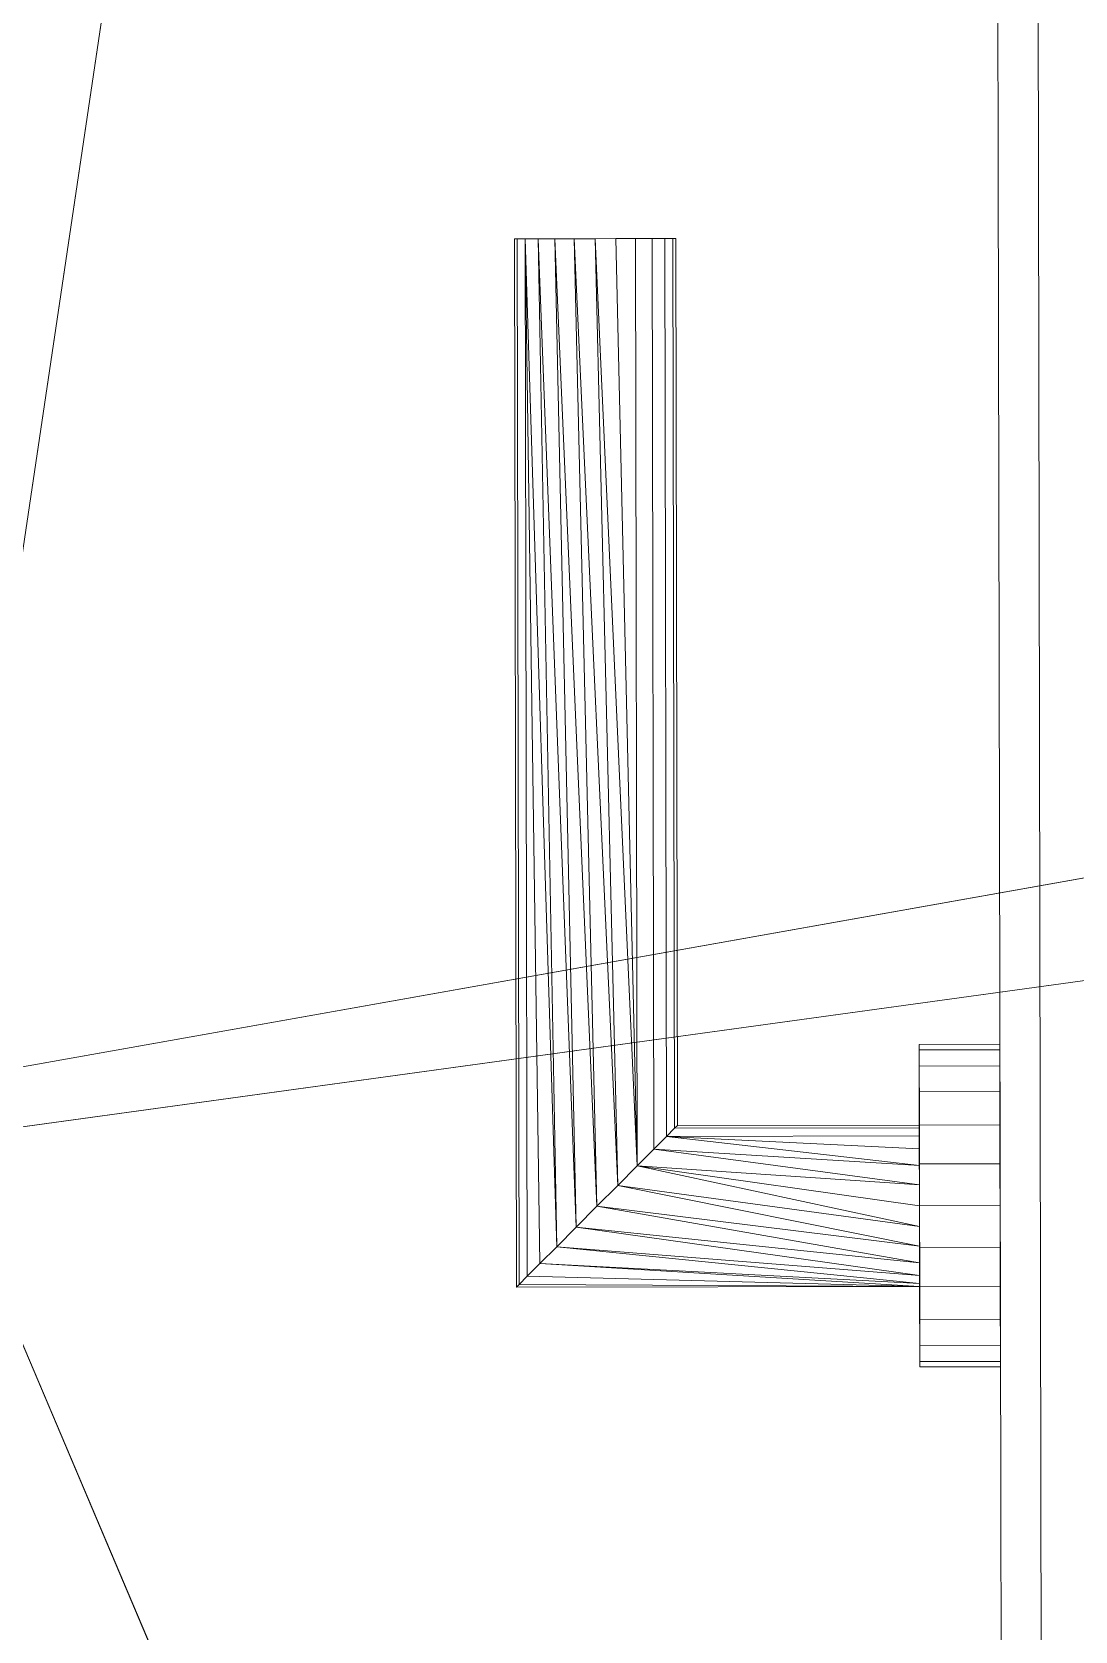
# Model space of a CAD drawing. Header units: millimetres. Extents: x -31422 to 28571, y -18299 to 14701.
# Drawn here: x -13559.6 to -13430.2, y -2294.3 to -2096 of the extents above; entities that cross this region are included whole.
import ezdxf

# ---------------------------------------------------------------- set-up
doc = ezdxf.new("R2010")
doc.units = ezdxf.units.MM
for name, color, linetype, lineweight in [('A-DOOR', 31, 'Continuous', 9), ('A-DOOR-FRAM', 31, 'Continuous', 9), ('A-ROOF', 132, 'Continuous', 9), ('C-TOPO', 7, 'Continuous', 9)]:
    doc.layers.add(name, color=color, linetype=linetype, lineweight=lineweight)

# ---------------------------------------------------------------- blocks, each defined once
blk = doc.blocks.new('Drehflügel 2-flg - Variabel - Drehflügel 2-flg - Variabel-530877-_3D_')
at = {"layer": 'A-DOOR'}
mesh = blk.add_polyface(dxfattribs=at)
corners = [(90, 274.43, 900), (90.34, 274.43, 902.59), (91.34, 274.43, 905), (92.93, 274.43, 907.07), (95, 274.43, 908.66), (97.41, 274.43, 909.66), (100, 274.43, 910), (102.59, 274.43, 909.66), (105, 274.43, 908.66), (107.07, 274.43, 907.07), (108.66, 274.43, 905), (109.66, 274.43, 902.59), (110, 274.43, 900), (110, 304.43, 900), (109.66, 304.78, 902.59), (108.66, 305.77, 905), (107.07, 307.36, 907.07), (105, 309.43, 908.66), (102.59, 311.85, 909.66), (100, 314.43, 910), (97.41, 317.02, 909.66), (95, 319.43, 908.66), (92.93, 321.51, 907.07), (91.34, 323.09, 905), (90.34, 324.09, 902.59), (90, 324.43, 900)]
mesh.append_faces([[corners[k] for k in face] for face in [(0, 24, 25)]], dxfattribs={"vtx0": -1})
mesh.append_faces([[corners[k] for k in face] for face in [(7, 17, 6), (10, 15, 9), (21, 2, 20), (22, 1, 21), (6, 17, 5), (3, 20, 2), (4, 19, 3), (20, 3, 19)]], dxfattribs={"vtx0": -1, "vtx1": -1})
mesh.append_faces([[corners[k] for k in face] for face in [(5, 17, 18), (16, 7, 8), (0, 23, 24)]], dxfattribs={"vtx0": -1, "vtx2": -1})
mesh.append_faces([[corners[k] for k in face] for face in [(15, 16, 8), (16, 17, 7), (8, 9, 15), (18, 19, 4), (22, 23, 0), (4, 5, 18), (1, 2, 21), (0, 1, 22)]], dxfattribs={"vtx1": -1, "vtx2": -1})
mesh.append_faces([[corners[k] for k in face] for face in [(14, 15, 10, 11)]], dxfattribs={"vtx1": -1, "vtx3": -1})
mesh.append_faces([[corners[k] for k in face] for face in [(11, 12, 13, 14)]], dxfattribs={"vtx3": -1})
mesh = blk.add_polyface(dxfattribs=at)
corners = [(110, 274.43, 900), (109.66, 274.43, 897.41), (108.66, 274.43, 895), (107.07, 274.43, 892.93), (105, 274.43, 891.34), (102.59, 274.43, 890.34), (100, 274.43, 890), (97.41, 274.43, 890.34), (95, 274.43, 891.34), (92.93, 274.43, 892.93), (91.34, 274.43, 895), (90.34, 274.43, 897.41), (90, 274.43, 900), (90, 324.43, 900), (90.34, 324.09, 897.41), (91.34, 323.09, 895), (92.93, 321.51, 892.93), (95, 319.43, 891.34), (97.41, 317.02, 890.34), (100, 314.43, 890), (102.59, 311.85, 890.34), (105, 309.43, 891.34), (107.07, 307.36, 892.93), (108.66, 305.77, 895), (109.66, 304.78, 897.41), (110, 304.43, 900)]
mesh.append_faces([[corners[k] for k in face] for face in [(1, 24, 25, 0)]], dxfattribs={"vtx0": -1})
mesh.append_faces([[corners[k] for k in face] for face in [(15, 12, 14), (20, 8, 19), (8, 20, 7), (3, 23, 2), (21, 7, 20)]], dxfattribs={"vtx0": -1, "vtx1": -1})
mesh.append_faces([[corners[k] for k in face] for face in [(11, 16, 17), (10, 17, 18), (17, 10, 11), (9, 18, 19), (21, 6, 7), (2, 23, 24, 1), (22, 4, 5)]], dxfattribs={"vtx0": -1, "vtx2": -1})
mesh.append_faces([[corners[k] for k in face] for face in [(15, 16, 12), (11, 12, 16), (8, 9, 19), (9, 10, 18), (21, 22, 5), (22, 23, 4), (5, 6, 21), (3, 4, 23)]], dxfattribs={"vtx1": -1, "vtx2": -1})
mesh.append_faces([[corners[k] for k in face] for face in [(12, 13, 14)]], dxfattribs={"vtx2": -1})
mesh = blk.add_polyface(dxfattribs=at)
corners = [(90, 324.43, 900), (90.34, 324.09, 902.59), (91.34, 323.09, 905), (92.93, 321.51, 907.07), (95, 319.43, 908.66), (97.41, 317.02, 909.66), (100, 314.43, 910), (102.59, 311.85, 909.66), (105, 309.43, 908.66), (107.07, 307.36, 907.07), (108.66, 305.77, 905), (109.66, 304.78, 902.59), (110, 304.43, 900), (220, 304.43, 900), (220, 304.78, 902.59), (220, 305.77, 905), (220, 307.36, 907.07), (220, 309.43, 908.66), (220, 311.85, 909.66), (220, 314.43, 910), (220, 317.02, 909.66), (220, 319.43, 908.66), (220, 321.51, 907.07), (220, 323.09, 905), (220, 324.09, 902.59), (220, 324.43, 900)]
mesh.append_faces([[corners[k] for k in face] for face in [(1, 24, 25, 0)]], dxfattribs={"vtx0": -1})
mesh.append_faces([[corners[k] for k in face] for face in [(3, 23, 2), (4, 23, 3)]], dxfattribs={"vtx0": -1, "vtx1": -1})
mesh.append_faces([[corners[k] for k in face] for face in [(11, 14, 15, 10), (9, 16, 17, 8), (10, 15, 16, 9), (8, 17, 18), (2, 23, 24, 1), (22, 4, 5), (20, 6, 7)]], dxfattribs={"vtx0": -1, "vtx2": -1})
mesh.append_faces([[corners[k] for k in face] for face in [(7, 8, 19), (19, 20, 7), (18, 19, 8), (21, 22, 5), (20, 21, 6), (22, 23, 4), (5, 6, 21)]], dxfattribs={"vtx1": -1, "vtx2": -1})
mesh.append_faces([[corners[k] for k in face] for face in [(12, 13, 14, 11)]], dxfattribs={"vtx2": -1})
mesh = blk.add_polyface(dxfattribs=at)
corners = [(110, 304.43, 900), (109.66, 304.78, 897.41), (108.66, 305.77, 895), (107.07, 307.36, 892.93), (105, 309.43, 891.34), (102.59, 311.85, 890.34), (100, 314.43, 890), (97.41, 317.02, 890.34), (95, 319.43, 891.34), (92.93, 321.51, 892.93), (91.34, 323.09, 895), (90.34, 324.09, 897.41), (90, 324.43, 900), (220, 324.43, 900), (220, 324.09, 897.41), (220, 323.09, 895), (220, 321.51, 892.93), (220, 319.43, 891.34), (220, 317.02, 890.34), (220, 314.43, 890), (220, 311.85, 890.34), (220, 309.43, 891.34), (220, 307.36, 892.93), (220, 305.77, 895), (220, 304.78, 897.41), (220, 304.43, 900)]
mesh.append_faces([[corners[k] for k in face] for face in [(7, 17, 6), (9, 15, 8), (6, 18, 5), (5, 19, 4)]], dxfattribs={"vtx0": -1, "vtx1": -1})
mesh.append_faces([[corners[k] for k in face] for face in [(5, 18, 19)]], dxfattribs={"vtx0": -1, "vtx2": -1})
mesh.append_faces([[corners[k] for k in face] for face in [(13, 14, 11, 12)]], dxfattribs={"vtx1": -1})
mesh.append_faces([[corners[k] for k in face] for face in [(16, 17, 7), (15, 16, 8), (7, 8, 16), (9, 10, 15), (17, 18, 6), (20, 21, 4), (19, 20, 4)]], dxfattribs={"vtx1": -1, "vtx2": -1})
mesh.append_faces([[corners[k] for k in face] for face in [(14, 15, 10, 11), (21, 22, 3, 4), (23, 24, 1, 2), (22, 23, 2, 3)]], dxfattribs={"vtx1": -1, "vtx3": -1})
mesh.append_faces([[corners[k] for k in face] for face in [(24, 25, 0, 1)]], dxfattribs={"vtx3": -1})
mesh = blk.add_polyface(dxfattribs=at)
corners = [(220, 304.43, 900), (220, 304.78, 897.41), (220, 305.77, 895), (220, 307.36, 892.93), (220, 309.43, 891.34), (220, 311.85, 890.34), (220, 314.43, 890), (220, 317.02, 890.34), (220, 319.43, 891.34), (220, 321.51, 892.93), (220, 323.09, 895), (220, 324.09, 897.41), (220, 324.43, 900), (220, 324.09, 902.59), (220, 323.09, 905), (220, 321.51, 907.07), (220, 319.43, 908.66), (220, 317.02, 909.66), (220, 314.43, 910), (220, 311.85, 909.66), (220, 309.43, 908.66), (220, 307.36, 907.07), (220, 305.77, 905), (220, 304.78, 902.59)]
mesh.append_faces([[corners[k] for k in face] for face in [(17, 15, 16)]], dxfattribs={"vtx0": -1})
mesh.append_faces([[corners[k] for k in face] for face in [(21, 9, 17, 20)]], dxfattribs={"vtx0": -1, "vtx1": -1, "vtx2": -1})
mesh.append_faces([[corners[k] for k in face] for face in [(9, 21, 2, 5)]], dxfattribs={"vtx0": -1, "vtx1": -1, "vtx2": -1, "vtx3": -1})
mesh.append_faces([[corners[k] for k in face] for face in [(17, 13, 14, 15)]], dxfattribs={"vtx0": -1, "vtx3": -1})
mesh.append_faces([[corners[k] for k in face] for face in [(4, 5, 2, 3)]], dxfattribs={"vtx1": -1})
mesh.append_faces([[corners[k] for k in face] for face in [(5, 6, 9)]], dxfattribs={"vtx1": -1, "vtx2": -1})
mesh.append_faces([[corners[k] for k in face] for face in [(9, 10, 13, 17)]], dxfattribs={"vtx1": -1, "vtx2": -1, "vtx3": -1})
mesh.append_faces([[corners[k] for k in face] for face in [(7, 8, 9, 6)]], dxfattribs={"vtx2": -1})
mesh.append_faces([[corners[k] for k in face] for face in [(0, 1, 2, 21)]], dxfattribs={"vtx2": -1, "vtx3": -1})
mesh.append_faces([[corners[k] for k in face] for face in [(10, 11, 12, 13), (17, 18, 19, 20), (21, 22, 23, 0)]], dxfattribs={"vtx3": -1})
mesh = blk.add_polyface(dxfattribs=at)
corners = [(80, 274.43, 900), (80.68, 274.43, 905.18), (82.68, 274.43, 910), (85.86, 274.43, 914.14), (90, 274.43, 917.32), (94.82, 274.43, 919.32), (100, 274.43, 920), (105.18, 274.43, 919.32), (110, 274.43, 917.32), (114.14, 274.43, 914.14), (117.32, 274.43, 910), (119.32, 274.43, 905.18), (120, 274.43, 900), (119.32, 274.43, 894.82), (117.32, 274.43, 890), (114.14, 274.43, 885.86), (110, 274.43, 882.68), (105.18, 274.43, 880.68), (100, 274.43, 880), (94.82, 274.43, 880.68), (90, 274.43, 882.68), (85.86, 274.43, 885.86), (82.68, 274.43, 890), (80.68, 274.43, 894.82)]
mesh.append_faces([[corners[k] for k in face] for face in [(7, 5, 6), (16, 13, 14, 15), (21, 19, 20)]], dxfattribs={"vtx0": -1})
mesh.append_faces([[corners[k] for k in face] for face in [(11, 16, 9, 10)]], dxfattribs={"vtx0": -1, "vtx1": -1})
mesh.append_faces([[corners[k] for k in face] for face in [(9, 21, 4, 5)]], dxfattribs={"vtx0": -1, "vtx1": -1, "vtx3": -1})
mesh.append_faces([[corners[k] for k in face] for face in [(16, 11, 12, 13)]], dxfattribs={"vtx0": -1, "vtx3": -1})
mesh.append_faces([[corners[k] for k in face] for face in [(0, 1, 4, 21), (16, 17, 21, 9)]], dxfattribs={"vtx1": -1, "vtx2": -1, "vtx3": -1})
mesh.append_faces([[corners[k] for k in face] for face in [(2, 3, 4, 1)]], dxfattribs={"vtx2": -1})
mesh.append_faces([[corners[k] for k in face] for face in [(7, 8, 9, 5), (17, 18, 19, 21)]], dxfattribs={"vtx2": -1, "vtx3": -1})
mesh.append_faces([[corners[k] for k in face] for face in [(21, 22, 23, 0)]], dxfattribs={"vtx3": -1})
mesh = blk.add_polyface(dxfattribs=at)
corners = [(120, 264.43, 900), (119.32, 264.43, 894.82), (117.32, 264.43, 890), (114.14, 264.43, 885.86), (110, 264.43, 882.68), (105.18, 264.43, 880.68), (100, 264.43, 880), (94.82, 264.43, 880.68), (90, 264.43, 882.68), (85.86, 264.43, 885.86), (82.68, 264.43, 890), (80.68, 264.43, 894.82), (80, 264.43, 900), (80, 274.43, 900), (80.68, 274.43, 894.82), (82.68, 274.43, 890), (85.86, 274.43, 885.86), (90, 274.43, 882.68), (94.82, 274.43, 880.68), (100, 274.43, 880), (105.18, 274.43, 880.68), (110, 274.43, 882.68), (114.14, 274.43, 885.86), (117.32, 274.43, 890), (119.32, 274.43, 894.82), (120, 274.43, 900)]
mesh.append_faces([[corners[k] for k in face] for face in [(13, 14, 11, 12), (0, 1, 24, 25)]], dxfattribs={"vtx1": -1})
mesh.append_faces([[corners[k] for k in face] for face in [(14, 15, 10, 11), (16, 17, 8, 9), (15, 16, 9, 10), (17, 18, 7, 8), (6, 7, 18, 19), (19, 20, 5, 6), (20, 21, 4, 5), (22, 23, 2, 3), (21, 22, 3, 4), (23, 24, 1, 2)]], dxfattribs={"vtx1": -1, "vtx3": -1})
mesh = blk.add_polyface(dxfattribs=at)
corners = [(80, 264.43, 900), (80.68, 264.43, 905.18), (82.68, 264.43, 910), (85.86, 264.43, 914.14), (90, 264.43, 917.32), (94.82, 264.43, 919.32), (100, 264.43, 920), (105.18, 264.43, 919.32), (110, 264.43, 917.32), (114.14, 264.43, 914.14), (117.32, 264.43, 910), (119.32, 264.43, 905.18), (120, 264.43, 900), (120, 274.43, 900), (119.32, 274.43, 905.18), (117.32, 274.43, 910), (114.14, 274.43, 914.14), (110, 274.43, 917.32), (105.18, 274.43, 919.32), (100, 274.43, 920), (94.82, 274.43, 919.32), (90, 274.43, 917.32), (85.86, 274.43, 914.14), (82.68, 274.43, 910), (80.68, 274.43, 905.18), (80, 274.43, 900)]
mesh.append_faces([[corners[k] for k in face] for face in [(13, 14, 11, 12), (0, 1, 24, 25)]], dxfattribs={"vtx1": -1})
mesh.append_faces([[corners[k] for k in face] for face in [(14, 15, 10, 11), (16, 17, 8, 9), (15, 16, 9, 10), (17, 18, 7, 8), (6, 7, 18, 19), (19, 20, 5, 6), (20, 21, 4, 5), (22, 23, 2, 3), (21, 22, 3, 4), (23, 24, 1, 2)]], dxfattribs={"vtx1": -1, "vtx3": -1})
mesh = blk.add_polyface(dxfattribs=at)
corners = [(110, 274.43, 900), (109.66, 274.43, 902.59), (108.66, 274.43, 905), (107.07, 274.43, 907.07), (105, 274.43, 908.66), (102.59, 274.43, 909.66), (100, 274.43, 910), (97.41, 274.43, 909.66), (95, 274.43, 908.66), (92.93, 274.43, 907.07), (91.34, 274.43, 905), (90.34, 274.43, 902.59), (90, 274.43, 900), (90.34, 274.43, 897.41), (91.34, 274.43, 895), (92.93, 274.43, 892.93), (95, 274.43, 891.34), (97.41, 274.43, 890.34), (100, 274.43, 890), (102.59, 274.43, 890.34), (105, 274.43, 891.34), (107.07, 274.43, 892.93), (108.66, 274.43, 895), (109.66, 274.43, 897.41)]
mesh.append_faces([[corners[k] for k in face] for face in [(10, 16, 8, 9), (11, 14, 10)]], dxfattribs={"vtx0": -1, "vtx1": -1})
mesh.append_faces([[corners[k] for k in face] for face in [(8, 20, 23, 0)]], dxfattribs={"vtx0": -1, "vtx1": -1, "vtx3": -1})
mesh.append_faces([[corners[k] for k in face] for face in [(4, 7, 8, 0)]], dxfattribs={"vtx0": -1, "vtx2": -1, "vtx3": -1})
mesh.append_faces([[corners[k] for k in face] for face in [(13, 14, 11, 12), (3, 4, 2)]], dxfattribs={"vtx1": -1})
mesh.append_faces([[corners[k] for k in face] for face in [(1, 2, 4, 0)]], dxfattribs={"vtx1": -1, "vtx2": -1})
mesh.append_faces([[corners[k] for k in face] for face in [(16, 17, 20, 8)]], dxfattribs={"vtx1": -1, "vtx2": -1, "vtx3": -1})
mesh.append_faces([[corners[k] for k in face] for face in [(5, 6, 7, 4)]], dxfattribs={"vtx2": -1})
mesh.append_faces([[corners[k] for k in face] for face in [(14, 15, 16, 10)]], dxfattribs={"vtx2": -1, "vtx3": -1})
mesh.append_faces([[corners[k] for k in face] for face in [(17, 18, 19, 20), (20, 21, 22, 23)]], dxfattribs={"vtx3": -1})
mesh = blk.add_polyface(dxfattribs=at)
corners = [(1499.13, 264.43, 2350), (1499.13, 264.43, 0), (0, 264.43, 0), (0, 264.43, 2350)]
mesh.append_faces([[corners[k] for k in face] for face in [(0, 1, 2, 3)]])
mesh = blk.add_polyface(dxfattribs=at)
corners = [(0, 239.43, 0), (0, 264.43, 0), (1499.13, 264.43, 0), (1499.13, 239.43, 0)]
mesh.append_faces([[corners[k] for k in face] for face in [(0, 1, 2, 3)]])
mesh = blk.add_polyface(dxfattribs=at)
corners = [(1499.13, 239.43, 2350), (1499.13, 264.43, 2350), (0, 264.43, 2350), (0, 239.43, 2350)]
mesh.append_faces([[corners[k] for k in face] for face in [(0, 1, 2, 3)]])
mesh = blk.add_polyface(dxfattribs=at)
corners = [(80, 264.43, 900), (80.68, 264.43, 894.82), (82.68, 264.43, 890), (85.86, 264.43, 885.86), (90, 264.43, 882.68), (94.82, 264.43, 880.68), (100, 264.43, 880), (105.18, 264.43, 880.68), (110, 264.43, 882.68), (114.14, 264.43, 885.86), (117.32, 264.43, 890), (119.32, 264.43, 894.82), (120, 264.43, 900), (119.32, 264.43, 905.18), (117.32, 264.43, 910), (114.14, 264.43, 914.14), (110, 264.43, 917.32), (105.18, 264.43, 919.32), (100, 264.43, 920), (94.82, 264.43, 919.32), (90, 264.43, 917.32), (85.86, 264.43, 914.14), (82.68, 264.43, 910), (80.68, 264.43, 905.18)]
mesh.append_faces([[corners[k] for k in face] for face in [(10, 8, 9), (5, 3, 4), (22, 20, 21)]], dxfattribs={"vtx0": -1})
mesh.append_faces([[corners[k] for k in face] for face in [(13, 8, 12), (17, 19, 15, 16)]], dxfattribs={"vtx0": -1, "vtx1": -1})
mesh.append_faces([[corners[k] for k in face] for face in [(3, 15, 20, 0)]], dxfattribs={"vtx0": -1, "vtx1": -1, "vtx2": -1, "vtx3": -1})
mesh.append_faces([[corners[k] for k in face] for face in [(15, 19, 20)]], dxfattribs={"vtx0": -1, "vtx2": -1})
mesh.append_faces([[corners[k] for k in face] for face in [(3, 7, 8, 15)]], dxfattribs={"vtx0": -1, "vtx2": -1, "vtx3": -1})
mesh.append_faces([[corners[k] for k in face] for face in [(20, 22, 23, 0)]], dxfattribs={"vtx0": -1, "vtx3": -1})
mesh.append_faces([[corners[k] for k in face] for face in [(18, 19, 17)]], dxfattribs={"vtx1": -1})
mesh.append_faces([[corners[k] for k in face] for face in [(11, 12, 8, 10)]], dxfattribs={"vtx1": -1, "vtx2": -1})
mesh.append_faces([[corners[k] for k in face] for face in [(1, 2, 3, 0)]], dxfattribs={"vtx2": -1})
mesh.append_faces([[corners[k] for k in face] for face in [(5, 6, 7, 3), (13, 14, 15, 8)]], dxfattribs={"vtx2": -1, "vtx3": -1})
at = {"layer": 'A-DOOR-FRAM'}
mesh = blk.add_polyface(dxfattribs=at)
corners = [(1533.63, 264.43, 0), (1499.13, 264.43, 0), (1499.13, 264.43, 2350), (-1499.13, 264.43, 2350), (-1499.13, 264.43, 0), (-1533.63, 264.43, 0), (-1533.63, 264.43, 2384.5), (1533.63, 264.43, 2384.5)]
mesh.append_faces([[corners[k] for k in face] for face in [(2, 3, 6, 7)]], dxfattribs={"vtx1": -1, "vtx3": -1})
mesh.append_faces([[corners[k] for k in face] for face in [(0, 1, 2, 7)]], dxfattribs={"vtx2": -1})
mesh.append_faces([[corners[k] for k in face] for face in [(3, 4, 5, 6)]], dxfattribs={"vtx3": -1})
mesh = blk.add_polyface(dxfattribs=at)
corners = [(1533.63, 264.43, 2384.5), (-1533.63, 264.43, 2384.5), (-1533.63, 239.43, 2384.5), (1533.63, 239.43, 2384.5)]
mesh.append_faces([[corners[k] for k in face] for face in [(0, 1, 2, 3)]])
mesh = blk.add_polyface(dxfattribs=at)
corners = [(1499.13, 239.43, 2350), (-1499.13, 239.43, 2350), (-1499.13, 264.43, 2350), (1499.13, 264.43, 2350)]
mesh.append_faces([[corners[k] for k in face] for face in [(0, 1, 2, 3)]])
mesh = blk.add_polyface(dxfattribs=at)
corners = [(1504.13, 259.43, 0), (1528.63, 259.43, 0), (1528.63, 259.43, 2379.5), (-1528.63, 259.43, 2379.5), (-1528.63, 259.43, 0), (-1504.13, 259.43, 0), (-1504.13, 259.43, 2355), (1504.13, 259.43, 2355)]
mesh.append_faces([[corners[k] for k in face] for face in [(6, 7, 2, 3)]], dxfattribs={"vtx1": -1, "vtx3": -1})
mesh.append_faces([[corners[k] for k in face] for face in [(4, 5, 6, 3)]], dxfattribs={"vtx2": -1})
mesh.append_faces([[corners[k] for k in face] for face in [(7, 0, 1, 2)]], dxfattribs={"vtx3": -1})
mesh = blk.add_polyface(dxfattribs=at)
corners = [(1528.63, 239.43, 2379.5), (-1528.63, 239.43, 2379.5), (-1528.63, 259.43, 2379.5), (1528.63, 259.43, 2379.5)]
mesh.append_faces([[corners[k] for k in face] for face in [(0, 1, 2, 3)]])
mesh = blk.add_polyface(dxfattribs=at)
corners = [(1504.13, 259.43, 2355), (-1504.13, 259.43, 2355), (-1504.13, 234.43, 2355), (1504.13, 234.43, 2355)]
mesh.append_faces([[corners[k] for k in face] for face in [(0, 1, 2, 3)]])

msp = doc.modelspace()

# ---------------------------------------------------------------- block references
at = {"layer": 'A-DOOR', "rotation": 90.10597185268334}
msp.add_blockref('Drehflügel 2-flg - Variabel - Drehflügel 2-flg - Variabel-530877-_3D_', (-13174.91, -2341.04, -800), dxfattribs=at)

# ---------------------------------------------------------------- meshes
at = {"layer": 'A-ROOF'}
mesh = msp.add_polyface(dxfattribs=at)
corners = [(-14555.02, 6127.38, 2518.91), (-14555.02, 4850.8, 2508.25), (-14555.02, 3574.22, 2497.6), (-14555.02, 2297.64, 2486.94), (-14555.02, 1021.06, 2476.28), (-14555.02, -255.52, 2465.63), (-14555.02, -1532.09, 2454.97), (-14555.02, -2808.67, 2444.31), (-14555.02, -4085.25, 2433.66), (-14555.02, -5361.83, 2423), (-13957.24, -5365.29, 2836.14), (-13359.46, -5368.76, 3249.27), (-12761.68, -5372.22, 3662.41), (-12163.91, -5375.69, 4075.54), (-11566.13, -5379.15, 4488.68), (-10968.35, -5382.61, 4901.81), (-10370.57, -5386.08, 5314.95), (-9772.8, -5389.54, 5728.08), (-9175.02, -5393.01, 6141.22), (-9175.02, -4110.31, 6141.22), (-9175.02, -2827.6, 6141.22), (-9175.02, -1544.9, 6141.22), (-9175.02, -262.2, 6141.22), (-9175.02, 1020.5, 6141.22), (-9175.02, 2303.2, 6141.22), (-9175.02, 3585.9, 6141.22), (-9175.02, 4868.61, 6141.22), (-9175.02, 6151.31, 6141.22), (-9772.8, 6148.65, 5738.74), (-10370.57, 6145.99, 5336.26), (-10968.35, 6143.33, 4933.78), (-11566.13, 6140.67, 4531.3), (-12163.91, 6138.01, 4128.83), (-12761.68, 6135.35, 3726.35), (-13359.46, 6132.69, 3323.87), (-13957.24, 6130.03, 2921.39), (-11865.02, 2684.31, 4315.68), (-11865.02, -1922.39, 4296.5), (-13060.57, -3401.94, 3467.69), (-13060.57, 4165.47, 3513.25), (-10669.46, -3411.61, 5112.94), (-10669.46, 4171.92, 5130.46), (-12658.36, 381.5, 3764.86), (-10881.07, 380.3, 4977.34), (-13410.44, 1659.88, 3260.18), (-13410.44, -895.88, 3243.4), (-13672.11, 382.18, 3073.28), (-10524.57, -1681.17, 5216.24), (-10524.57, 2441.28, 5224.85), (-11865.02, -3458.84, 4290.1), (-11865.02, 4593.14, 4323.63), (-12905.23, 2837.07, 3610.64), (-13598.6, -2231.08, 3105.51)]
mesh.append_faces([[corners[k] for k in face] for face in [(8, 38, 7), (14, 49, 13), (34, 39, 33), (32, 50, 31), (20, 40, 19), (23, 43, 22), (29, 41, 28)]], dxfattribs={"vtx0": -1, "vtx1": -1})
mesh.append_faces([[corners[k] for k in face] for face in [(37, 42, 45), (41, 36, 48), (52, 7, 38), (38, 8, 10), (41, 50, 36), (46, 45, 42), (12, 49, 38), (2, 51, 39), (43, 37, 47), (44, 36, 51), (45, 46, 5), (1, 39, 35), (36, 43, 48), (50, 33, 39), (37, 43, 42), (37, 49, 40), (17, 19, 40), (51, 3, 44), (22, 43, 47), (37, 38, 49), (48, 25, 41), (47, 40, 20), (37, 45, 52), (39, 51, 36), (43, 36, 42), (4, 46, 44), (30, 50, 41), (42, 36, 44), (40, 47, 37), (23, 48, 43), (36, 50, 39), (26, 28, 41), (44, 46, 42), (6, 52, 45), (15, 40, 49), (37, 52, 38)]], dxfattribs={"vtx0": -1, "vtx1": -1, "vtx2": -1})
mesh.append_faces([[corners[k] for k in face] for face in [(38, 11, 12), (38, 10, 11), (51, 2, 3), (46, 4, 5), (45, 5, 6), (50, 30, 31), (41, 29, 30), (50, 32, 33), (49, 12, 13)]], dxfattribs={"vtx0": -1, "vtx2": -1})
mesh.append_faces([[corners[k] for k in face] for face in [(48, 23, 24, 25), (40, 15, 16, 17)]], dxfattribs={"vtx0": -1, "vtx3": -1})
mesh.append_faces([[corners[k] for k in face] for face in [(27, 28, 26)]], dxfattribs={"vtx1": -1})
mesh.append_faces([[corners[k] for k in face] for face in [(21, 22, 47, 20), (14, 15, 49), (3, 4, 44), (1, 2, 39), (34, 35, 39), (6, 7, 52), (25, 26, 41)]], dxfattribs={"vtx1": -1, "vtx2": -1})
mesh.append_faces([[corners[k] for k in face] for face in [(8, 9, 10), (35, 0, 1), (17, 18, 19)]], dxfattribs={"vtx2": -1})
mesh = msp.add_polyface(dxfattribs=at)
corners = [(-14555.02, 6127.38, 2229.58), (-13957.24, 6130.03, 2632.06), (-13359.46, 6132.69, 3034.54), (-12761.68, 6135.35, 3437.02), (-12163.91, 6138.01, 3839.5), (-11566.13, 6140.67, 4241.97), (-10968.35, 6143.33, 4644.45), (-10370.57, 6145.99, 5046.93), (-9772.8, 6148.65, 5449.41), (-9175.02, 6151.31, 5851.89), (-9175.02, 4868.61, 5851.62), (-9175.02, 3585.9, 5851.36), (-9175.02, 2303.2, 5851.09), (-9175.02, 1020.5, 5850.82), (-9175.02, -262.2, 5850.55), (-9175.02, -1544.9, 5850.29), (-9175.02, -2827.6, 5850.02), (-9175.02, -4110.31, 5849.75), (-9175.02, -5393.01, 5849.48), (-9772.8, -5389.54, 5436.34), (-10370.57, -5386.08, 5023.2), (-10968.35, -5382.61, 4610.07), (-11566.13, -5379.15, 4196.93), (-12163.91, -5375.69, 3783.79), (-12761.68, -5372.22, 3370.66), (-13359.46, -5368.76, 2957.52), (-13957.24, -5365.29, 2544.38), (-14555.02, -5361.83, 2131.25), (-14555.02, -4085.25, 2142.17), (-14555.02, -2808.67, 2153.1), (-14555.02, -1532.09, 2164.03), (-14555.02, -255.52, 2174.96), (-14555.02, 1021.06, 2185.88), (-14555.02, 2297.64, 2196.81), (-14555.02, 3574.22, 2207.73), (-14555.02, 4850.8, 2218.66), (-11866.38, -1998.71, 4004.21), (-11863.64, 2760.64, 4026.9), (-13061.36, -3436.43, 3175.6), (-13059.78, 4198.05, 3224.25), (-10670.24, -3444.27, 4820.99), (-10668.67, 4206.48, 4841.35), (-12589.2, 380.19, 3521.51), (-10843.91, 381.34, 4712.16), (-13373.09, -896.7, 2978.15), (-13373.09, 1659.14, 2995.32), (-13638.45, 381.57, 2805.7), (-10522.98, -1751.21, 4926.21), (-10521.19, 2515.07, 4937.21), (-11865.75, -3497.6, 3998.09), (-11864.62, 4627.87, 4034.4), (-11717.74, 1326.62, 4119.95), (-11715.37, -565.59, 4113.72), (-13571.57, -2233.23, 2832.96), (-12927.15, 2872.78, 3305.97)]
mesh.append_faces([[corners[k] for k in face] for face in [(1, 35, 0), (19, 17, 18)]], dxfattribs={"vtx0": -1})
mesh.append_faces([[corners[k] for k in face] for face in [(33, 45, 32), (34, 54, 33), (2, 39, 1), (22, 49, 21), (32, 46, 31), (21, 40, 20), (17, 40, 16), (7, 41, 6)]], dxfattribs={"vtx0": -1, "vtx1": -1})
mesh.append_faces([[corners[k] for k in face] for face in [(28, 38, 26), (42, 45, 51), (36, 44, 52), (48, 37, 41), (42, 44, 46), (37, 50, 41), (52, 51, 43), (37, 54, 39), (42, 46, 45), (43, 47, 52), (11, 48, 41), (43, 48, 13), (39, 35, 1), (39, 50, 37), (24, 38, 49), (37, 48, 51), (36, 40, 49), (31, 46, 44), (47, 43, 14), (40, 17, 19), (32, 45, 46), (53, 44, 36), (49, 40, 21), (50, 39, 3), (42, 51, 52), (40, 47, 16), (49, 38, 36), (43, 51, 48), (42, 52, 44), (54, 37, 51), (45, 33, 54), (36, 47, 40), (10, 41, 8), (36, 52, 47), (38, 53, 36), (53, 38, 29), (44, 53, 30), (6, 41, 50), (39, 54, 34), (45, 54, 51)]], dxfattribs={"vtx0": -1, "vtx1": -1, "vtx2": -1})
mesh.append_faces([[corners[k] for k in face] for face in [(53, 29, 30), (44, 30, 31), (39, 34, 35), (39, 2, 3), (41, 7, 8), (50, 4, 5), (48, 12, 13), (41, 10, 11), (48, 11, 12)]], dxfattribs={"vtx0": -1, "vtx2": -1})
mesh.append_faces([[corners[k] for k in face] for face in [(47, 14, 15, 16)]], dxfattribs={"vtx0": -1, "vtx3": -1})
mesh.append_faces([[corners[k] for k in face] for face in [(27, 28, 26)]], dxfattribs={"vtx1": -1})
mesh.append_faces([[corners[k] for k in face] for face in [(28, 29, 38), (24, 25, 38), (22, 23, 49), (25, 26, 38), (19, 20, 40), (23, 24, 49), (13, 14, 43), (3, 4, 50), (5, 6, 50)]], dxfattribs={"vtx1": -1, "vtx2": -1})
mesh.append_faces([[corners[k] for k in face] for face in [(8, 9, 10)]], dxfattribs={"vtx2": -1})
at = {"layer": 'C-TOPO'}
mesh = msp.add_polyface(dxfattribs=at)
corners = [(-18161.15, -1103.74, -700), (-18775.28, -1700.68, -700), (-17842.95, -1421.94, -800), (-18564.02, -2098.01, -800), (-18076.3, -1018.89, 200), (-19429.22, -667.63, 73.58), (-16669.22, -299.01, -795), (-16429.22, 2700.99, -750), (-16997.01, 60.4, 880), (-16796.02, -135.01, -735), (-16429.22, -3299.01, -940), (-19429.22, -269.01, 1020), (-17892.07, 3999.33, 2109.61), (-18172.18, 2733.11, 1864.26), (-16866.47, 2733.11, 1170), (-16881.97, 5315.27, 1260), (-19429.22, 5700.99, 2480), (-16804.62, 3999.33, 1260), (-16804.62, 4679.33, 1260), (-16429.22, 4025.1, -649.28), (-16709.22, 5318.85, 991.91), (-16429.22, 4847.29, -283.22), (-13429.22, -299.01, -820), (-13418.09, -316.37, -820.3), (-13418.14, -287.38, -817.32), (-13429.22, 2700.99, -820), (-13418.1, -309.36, -819.96), (-13429.22, -3299.01, -820), (-13412.56, -3308.33, -820.44), (-13423.68, 2703.9, -818.66), (-16309.02, 4921.99), (-14868.68, 5047.99, -623), (-13429.22, 5061.57, -820), (-13423.68, 2706.53, -817.82), (-13428.04, 5061.83, -819.53), (-19429.22, -3299.01, -830), (-19429.22, 2700.99, 2210)]
mesh.append_faces([[corners[k] for k in face] for face in [(0, 1, 2), (2, 1, 3), (0, 4, 5), (4, 2, 6), (2, 4, 0), (7, 8, 9), (6, 9, 4), (2, 10, 6), (4, 9, 8), (3, 10, 2), (4, 8, 11), (12, 13, 14), (13, 11, 8), (14, 13, 8), (15, 16, 12), (17, 18, 12), (19, 18, 17), (20, 18, 21), (19, 21, 18), (14, 8, 7), (17, 12, 14), (17, 14, 7), (12, 18, 15), (7, 9, 6), (6, 22, 7), (6, 23, 22), (24, 7, 22), (25, 7, 24), (23, 26, 22), (27, 28, 23), (24, 22, 26), (10, 27, 23), (25, 24, 29), (30, 19, 31), (19, 17, 7), (19, 7, 25), (19, 30, 21), (31, 19, 25), (32, 31, 33), (33, 34, 32), (33, 31, 25), (25, 29, 33), (10, 23, 6), (3, 35, 10), (12, 36, 13)]])

doc.saveas('drawing.dxf')
